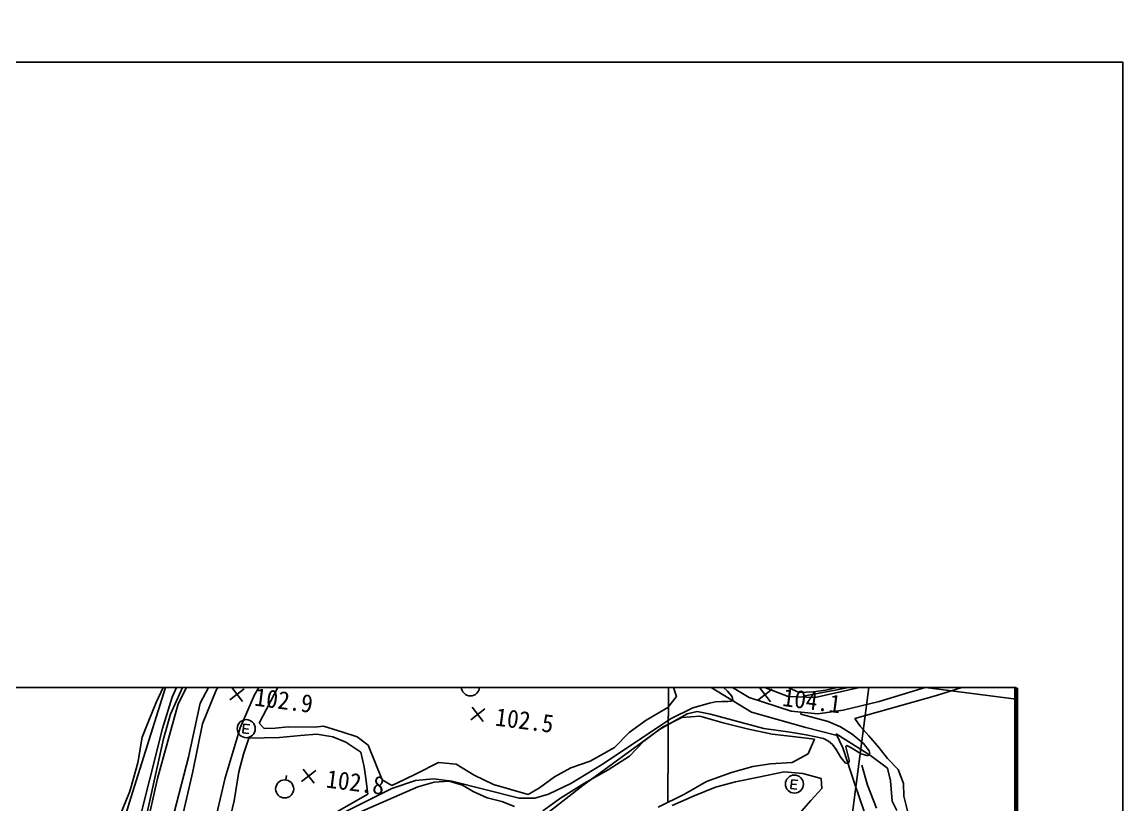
# Model space of a CAD drawing. Header units: millimetres. Extents: x 2406 to 3202, y 1103 to 1810.
# Drawn here: x 3079.9 to 3201.9, y 1536.8 to 1623.5 of the extents above; entities that cross this region are included whole.
import ezdxf
from ezdxf.xclip import XClip

# ---------------------------------------------------------------- set-up
doc = ezdxf.new("R2010")
doc.units = ezdxf.units.MM
doc.header["$LTSCALE"] = 10
doc.header["$MEASUREMENT"] = 0
doc.header["$XCLIPFRAME"] = 2
doc.linetypes.add('A-CENTR01', pattern=[2, 1.25, -0.25, 0.25, -0.25])
doc.layers.add('TN-MACL', color=6, linetype='A-CENTR01')
doc.layers.add('TZ-BASE', color=253, linetype='Continuous')
doc.layers.add('TX-PAPR', color=2, linetype='Continuous', plot=False)
doc.styles.add('HANA', font='GulimChe.ttf')

# ---------------------------------------------------------------- blocks, each defined once
blk = doc.blocks.new('JD-FHFJ6')
at = {"layer": 'TZ-BASE'}
for p, q in [((531.75, -322.53), (599.19, 202.3)), ((630.94, -335.28), (700, 202.17)), ((280, 127.68), (700, 73.71)), ((601.92, 62.78, 105), (607.29, 79.98, 105)), ((610.89, 80.39, 102.73), (607.14, 73.21, 102.73)), ((611.36, 74.7, 151.22), (613.86, 78.91, 151.22)), ((618.25, 78.6, 105.89), (615.62, 74.21, 105.89)), ((616.11, 71.04, 102.74), (620.27, 79, 102.74)), ((606.47, 73.93, 104), (607.83, 76.95, 104)), ((609.59, 73.27, 101.6), (611.65, 77.11, 101.6)), ((675.95, 74.47, 103.7), (669.59, 77.29, 103.7)), ((606.29, 72.04, 103), (608.01, 75.88, 103)), ((661.73, 75.88, 102.74), (662.38, 74.02, 102.74)), ((668, 74.61, 103), (666.15, 76.36, 103)), ((670.42, 73.91, 102.69), (666.51, 76.2, 102.69)), ((686.68, 76.55, 103.7), (678.93, 74.71, 103.7)), ((679.96, 74.7, 104), (684.9, 75.71, 104)), ((691.16, 74.14, 106.56), (698.13, 76.25, 106.56)), ((605.68, 75.39, 105.68), (604.71, 73.33, 105.68)), ((609.84, 70.97, 151.22), (611.36, 74.7, 151.22)), ((612.87, 73.65, 102.94), (614.45, 74.87, 102.94)), ((613.05, 75.05, 102.94), (614.27, 73.47, 102.94)), ((670.67, 72.28, 100.7), (665.41, 75.48, 100.7)), ((668.5, 74.05, 103), (668, 74.61, 103)), ((671.38, 73.61, 104.07), (672.97, 74.83, 104.07)), ((671.57, 75.01, 104.07), (672.79, 73.43, 104.07)), ((671.79, 75.13, 101.38), (674.73, 74.03, 101.38)), ((677.52, 74.54, 103.7), (675.95, 74.47, 103.7)), ((676.41, 74.04, 104), (679.96, 74.7, 104)), ((678.93, 74.71, 103.7), (677.52, 74.54, 103.7)), ((677.73, 73.9, 101.38), (683.14, 75.11, 101.38)), ((691.04, 75.34, 102.69), (684.82, 73.44, 102.69)), ((604.71, 73.33, 105.68), (603.91, 71.36, 105.68)), ((607.14, 73.21, 102.73), (604.85, 64.92, 102.73)), ((605.43, 70.47, 104), (606.47, 73.93, 104)), ((608.31, 67.3, 101.6), (609.59, 73.27, 101.6)), ((615.62, 74.21, 105.89), (614.03, 70.54, 105.89)), ((662.38, 74.02, 102.74), (661.42, 72.79, 102.74)), ((664.17, 72.77, 103), (666.01, 73.29, 103)), ((666.01, 73.29, 103), (666.7, 73.42, 103)), ((666.7, 73.42, 103), (667.39, 73.47, 103)), ((667.39, 73.47, 103), (668.07, 73.46, 103)), ((668.07, 73.46, 103), (668.4, 73.49, 103)), ((668.4, 73.49, 103), (668.59, 73.6, 103)), ((668.58, 73.82, 103), (668.5, 74.05, 103)), ((668.59, 73.6, 103), (668.58, 73.82, 103)), ((675.08, 72.4, 102.69), (670.42, 73.91, 102.69)), ((674.73, 74.03, 101.38), (677.73, 73.9, 101.38)), ((676.4, 73.96, 104), (676.41, 74.04, 104)), ((684.82, 73.44, 102.69), (680.85, 72.49, 102.69)), ((682.12, 71.57, 106.56), (691.16, 74.14, 106.56)), ((605.52, 69.31, 103), (606.29, 72.04, 103)), ((639.56, 71.43, 102.55), (641.14, 72.66, 102.55)), ((639.74, 72.84, 102.55), (640.96, 71.25, 102.55)), ((661.42, 72.79, 102.74), (659.01, 71.38, 102.74)), ((663.53, 72.11, 104), (660.47, 70.36, 104)), ((661.78, 71.58, 103), (664.17, 72.77, 103)), ((664.66, 72.34, 104), (663.53, 72.11, 104)), ((666.12, 72.07, 104), (664.66, 72.34, 104)), ((672.05, 70.46, 104), (666.12, 72.07, 104)), ((676.7, 70.56, 100.7), (670.67, 72.28, 100.7)), ((678.01, 72.11, 102.69), (675.08, 72.4, 102.69)), ((676.16, 72.06, 104), (676.19, 72.29, 104)), ((679.18, 71.26, 104), (676.16, 72.06, 104)), ((680.85, 72.49, 102.69), (678.01, 72.11, 102.69)), ((603.91, 71.36, 105.68), (603.17, 69.5, 105.68)), ((608.78, 65.7, 151.22), (609.84, 70.97, 151.22)), ((614.42, 70.94, 102.96), (614.3, 69.99, 102.96)), ((615.08, 70.86, 102.96), (614.42, 70.94, 102.96)), ((616.66, 70.47, 102.74), (616.11, 71.04, 102.74)), ((654.07, 66.43, 103), (661.78, 71.58, 103)), ((659.01, 71.38, 102.74), (657.13, 70.04, 102.74)), ((660.81, 70.6, 104.49), (662.94, 71.68, 104.49)), ((662.94, 71.68, 104.49), (664.94, 71.83, 104.49)), ((664.94, 71.83, 104.49), (667.52, 71.11, 104.49)), ((667.52, 71.11, 104.49), (670.2, 70.43, 104.49)), ((680.55, 70.67, 104), (679.18, 71.26, 104)), ((682.7, 70.72, 106.56), (682.12, 71.57, 106.56)), ((602.08, 57.22, 104), (605.43, 70.47, 104)), ((614.03, 70.54, 105.89), (612.34, 65.02, 105.89)), ((614.3, 69.99, 102.96), (614.96, 69.9, 102.96)), ((614.94, 70.39, 102.96), (614.36, 70.46, 102.96)), ((617.89, 70.5, 102.74), (616.66, 70.47, 102.74)), ((619.34, 70.64, 102.74), (617.89, 70.5, 102.74)), ((618.38, 69.48, 103.12), (620.71, 69.69, 103.12)), ((622.21, 70.62, 102.74), (619.34, 70.64, 102.74)), ((620.71, 69.69, 103.12), (622.51, 69.83, 103.12)), ((623.26, 70.71, 102.74), (622.21, 70.62, 102.74)), ((622.51, 69.83, 103.12), (624.27, 69.56, 103.12)), ((625.39, 70.05, 102.74), (623.26, 70.71, 102.74)), ((624.27, 69.56, 103.12), (625.71, 68.95, 103.12)), ((627, 69.53, 102.74), (625.39, 70.05, 102.74)), ((660.47, 70.36, 104), (651.97, 64.16, 104)), ((657.13, 70.04, 102.74), (655.49, 68.38, 102.74)), ((658.74, 69.07, 104.49), (660.81, 70.6, 104.49)), ((670.2, 70.43, 104.49), (672.97, 69.83, 104.49)), ((674.95, 70.05, 104), (672.05, 70.46, 104)), ((672.97, 69.83, 104.49), (675.55, 69.55, 104.49)), ((676.72, 69.78, 104), (674.95, 70.05, 104)), ((675.55, 69.55, 104.49), (677.65, 69.27, 104.49)), ((680.18, 69.7, 100.7), (676.7, 70.56, 100.7)), ((677.8, 69.54, 104), (676.72, 69.78, 104)), ((677.8, 69.54, 104), (678.65, 69.35, 104)), ((680.18, 69.7, 108.77), (680.05, 69.86, 108.77)), ((680.05, 69.86, 108.77), (680.8, 68.33, 108.77)), ((680.05, 69.86, 104.12), (683.88, 67.48, 104.12)), ((681.84, 69.85, 104), (680.55, 70.67, 104)), ((683.07, 68.79, 104), (681.84, 69.85, 104)), ((683.66, 69.65, 106.56), (682.7, 70.72, 106.56)), ((684.84, 68.31, 106.56), (683.66, 69.65, 106.56)), ((603.17, 69.5, 105.68), (602.67, 66.66, 105.68)), ((603.28, 59.17, 103), (605.52, 69.31, 103)), ((614.39, 67.64, 103.12), (614.97, 69.38, 103.12)), ((614.97, 69.38, 103.12), (618.38, 69.48, 103.12)), ((625.71, 68.95, 103.12), (627.37, 67.85, 103.12)), ((628.19, 68.63, 102.74), (627, 69.53, 102.74)), ((629.75, 64.79, 102.74), (628.19, 68.63, 102.74)), ((655.49, 68.38, 102.74), (652.81, 66.84, 102.74)), ((657.17, 67.42, 104.49), (658.74, 69.07, 104.49)), ((677.65, 69.27, 104.49), (676.96, 67.65, 104.49)), ((678.65, 69.35, 104), (679.19, 69.08, 104)), ((679.19, 69.08, 104), (679.64, 68.69, 104)), ((679.64, 68.69, 104), (680.06, 68.14, 104)), ((680.8, 68.33, 108.77), (682.11, 64.3, 108.77)), ((681.13, 68.5, 104), (681.23, 68.57, 104)), ((681.15, 68.29, 104), (681.13, 68.5, 104)), ((681.23, 68.57, 104), (681.62, 68.4, 104)), ((681.62, 68.4, 104), (682.84, 67.66, 104)), ((683.71, 68, 104), (683.07, 68.79, 104)), ((605.38, 56.2, 101.6), (608.31, 67.3, 101.6)), ((613.86, 65.65, 103.12), (614.39, 67.64, 103.12)), ((627.37, 67.85, 103.12), (627.76, 66.24, 103.12)), ((654.79, 65.9, 104.49), (657.17, 67.42, 104.49)), ((676.96, 67.65, 104.49), (675.19, 66.72, 104.49)), ((680.06, 68.14, 104), (680.56, 67.26, 104)), ((680.56, 67.26, 104), (681.1, 66.61, 104)), ((681.51, 66.97, 104), (681.15, 68.29, 104)), ((682.84, 67.66, 104), (683.55, 67.45, 104)), ((683.55, 67.45, 104), (683.69, 67.59, 104)), ((683.69, 67.59, 104), (683.79, 67.71, 104)), ((683.79, 67.71, 104), (683.71, 68, 104)), ((683.88, 67.48, 104.12), (685.75, 66.07, 104.12)), ((685.76, 67.16, 106.56), (684.84, 68.31, 106.56)), ((686.93, 65.94, 106.56), (685.76, 67.16, 106.56)), ((602.67, 66.66, 105.68), (601.89, 63.89, 105.68)), ((620.99, 65.98, 102.75), (622.21, 64.4, 102.75)), ((627.76, 66.24, 103.12), (627.93, 64.93, 103.12)), ((636.01, 66.71, 102.74), (633.52, 65.46, 102.74)), ((637.97, 66.52, 102.74), (636.01, 66.71, 102.74)), ((639.94, 65.31, 102.74), (637.97, 66.52, 102.74)), ((650.65, 66.1, 102.74), (648.85, 65.11, 102.74)), ((652.81, 66.84, 102.74), (650.65, 66.1, 102.74)), ((650.67, 64.36, 103), (654.07, 66.43, 103)), ((652.18, 64.41, 104.49), (654.79, 65.9, 104.49)), ((670.83, 66.25, 104.49), (668.46, 65.59, 104.49)), ((672.78, 66.57, 104.49), (670.83, 66.25, 104.49)), ((675.19, 66.72, 104.49), (672.78, 66.57, 104.49)), ((681.1, 66.61, 104), (681.3, 66.59, 104)), ((681.3, 66.59, 104), (681.48, 66.73, 104)), ((681.48, 66.73, 104), (681.51, 66.97, 104)), ((683.53, 64.19, 104.95), (682.9, 66.41, 104.95)), ((685.75, 66.07, 104.12), (686.08, 64.68, 104.12)), ((687.52, 64.37, 106.56), (686.93, 65.94, 106.56)), ((604.85, 64.92, 102.73), (602.57, 54.69, 102.73)), ((607.29, 59.31, 151.22), (608.78, 65.7, 151.22)), ((612.34, 65.02, 105.89), (610.91, 58.84, 105.89)), ((613.36, 62.44, 103.12), (613.86, 65.65, 103.12)), ((619.15, 65.26, 103.3), (619.08, 64.77, 103.3)), ((620.81, 64.58, 102.75), (622.39, 65.8, 102.75)), ((627.93, 64.93, 103.12), (628.17, 63.21, 103.12)), ((630.82, 64.16, 102.74), (629.75, 64.79, 102.74)), ((632.24, 64.82, 102.74), (630.82, 64.16, 102.74)), ((630.82, 63.83, 103), (633.45, 64.71, 103)), ((633.52, 65.46, 102.74), (632.24, 64.82, 102.74)), ((633.45, 64.71, 103), (635.44, 64.89, 103)), ((635.44, 64.89, 103), (637.46, 64.64, 103)), ((642.1, 64.25, 102.74), (639.94, 65.31, 102.74)), ((648.85, 65.11, 102.74), (647.17, 63.89, 102.74)), ((668.46, 65.59, 104.49), (665.7, 64.6, 104.49)), ((668.89, 64.56, 105.73), (671.44, 65.09, 105.73)), ((671.44, 65.09, 105.73), (674.31, 65.65, 105.73)), ((674.31, 65.65, 105.73), (676.38, 65.5, 105.73)), ((675.16, 64.8, 105.14), (675.04, 63.84, 105.14)), ((675.82, 64.72, 105.14), (675.16, 64.8, 105.14)), ((676.38, 65.5, 105.73), (678.39, 64.94, 105.73)), ((678.39, 64.94, 105.73), (678.47, 63.82, 105.73)), ((686.08, 64.68, 104.12), (686.27, 62.43, 104.12)), ((601.89, 63.89, 105.68), (601.76, 63.42, 105.68)), ((611.89, 54.52, 103.97), (633.7, 64.01, 103.97)), ((617.36, 57.11, 103), (630.82, 63.83, 103)), ((651.97, 64.16, 104), (630.42, 47.37, 104)), ((633.7, 64.01, 103.97), (635.5, 64.52, 103.97)), ((635.5, 64.52, 103.97), (637.16, 64.65, 103.97)), ((637.16, 64.65, 103.97), (638.66, 64.19, 103.97)), ((637.46, 64.64, 103), (644.92, 62.76, 103)), ((638.66, 64.19, 103.97), (639.84, 63.49, 103.97)), ((639.84, 63.49, 103.97), (641.39, 62.79, 103.97)), ((645.94, 63.14, 102.74), (642.1, 64.25, 102.74)), ((647.17, 63.89, 102.74), (645.94, 63.14, 102.74)), ((648.18, 63.2, 103), (650.67, 64.36, 103)), ((649.51, 62.74, 104.49), (652.18, 64.41, 104.49)), ((665.7, 64.6, 104.49), (663.25, 63.21, 104.49)), ((664.31, 63.01, 105.73), (666.67, 63.98, 105.73)), ((666.67, 63.98, 105.73), (668.89, 64.56, 105.73)), ((675.04, 63.84, 105.14), (675.7, 63.76, 105.14)), ((675.68, 64.25, 105.14), (675.1, 64.32, 105.14)), ((678.47, 63.82, 105.73), (677.26, 62.49, 105.73)), ((682.11, 64.3, 108.77), (683.6, 59.99, 108.77)), ((684.54, 61.63, 104.95), (683.53, 64.19, 104.95)), ((687.57, 62.96, 106.56), (687.52, 64.37, 106.56)), ((599.99, 56.6, 105), (601.92, 62.78, 105)), ((601.76, 63.42, 105.68), (600.01, 59.13, 105.68)), ((612.61, 59.35, 103.12), (613.36, 62.44, 103.12)), ((628.17, 63.21, 103.12), (623.43, 60.49, 103.12)), ((641.39, 62.79, 103.97), (643.03, 62.37, 103.97)), ((643.03, 62.37, 103.97), (644.4, 61.83, 103.97)), ((644.92, 62.76, 103), (646.66, 62.77, 103)), ((646.66, 62.77, 103), (648.18, 63.2, 103)), ((647.54, 61.36, 104.49), (649.51, 62.74, 104.49)), ((663.25, 63.21, 104.49), (660.33, 61.76, 104.49)), ((661.87, 61.93, 105.73), (664.31, 63.01, 105.73)), ((677.26, 62.49, 105.73), (675.94, 61.03, 105.73)), ((686.27, 62.43, 104.12), (686.78, 61.37, 104.12)), ((688, 61.21, 106.56), (687.57, 62.96, 106.56))]:
    blk.add_line(p, q, dxfattribs=at)
at = {"layer": 'TZ-BASE', "linetype": 'ByBlock'}
for p in [(661.42, 62.28), (661.42, 62.34)]:
    blk.add_line(p, (661.49, 83.37), dxfattribs=at)
at = {"layer": 'TZ-BASE'}
for centre in [(639.53, 75.08, 102.88), (614.69, 70.45, 102.96), (618.95, 63.78, 103.3), (675.43, 64.31, 105.14)]:
    blk.add_circle(centre, 1, dxfattribs=at)
at = {"layer": 'TZ-BASE', "style": 'HANA'}
for s, p in [('102.9', (615.52, 73.01, 102.94)), ('104.1', (674.03, 72.97, 104.07)), ('102.5', (642.2, 70.8, 102.55)), ('102.8', (623.46, 63.94, 102.75))]:
    blk.add_text(s, height=2, rotation=352.6776, dxfattribs=at).set_placement(p)

msp = doc.modelspace()

# ---------------------------------------------------------------- linework, layer by layer
at = {"layer": 'TN-MACL', "const_width": 0.5}
msp.add_lwpolyline([(3190.05, 1549.8), (3190.05, 1399.8)], dxfattribs=at)
at = {"layer": 'TX-PAPR'}
msp.add_lwpolyline([(2405.89, 1103.05), (3201.89, 1103.05), (3201.89, 1619.05), (2405.89, 1619.05)], close=True, dxfattribs=at)
msp.add_lwpolyline([(2490.05, 1549.8), (3190.05, 1549.8), (3190.05, 1399.8), (2490.05, 1399.8), (2490.05, 1549.8)], dxfattribs=at)

# ---------------------------------------------------------------- block references
at = {"layer": 'TZ-BASE'}
ref = msp.add_blockref('JD-FHFJ6', (2490.05, 1474.8), dxfattribs=at)
XClip(ref).set_block_clipping_path([(-0.0000000004, -75), (700.0000000006, 75.0000000039)])

doc.saveas('drawing.dxf')
